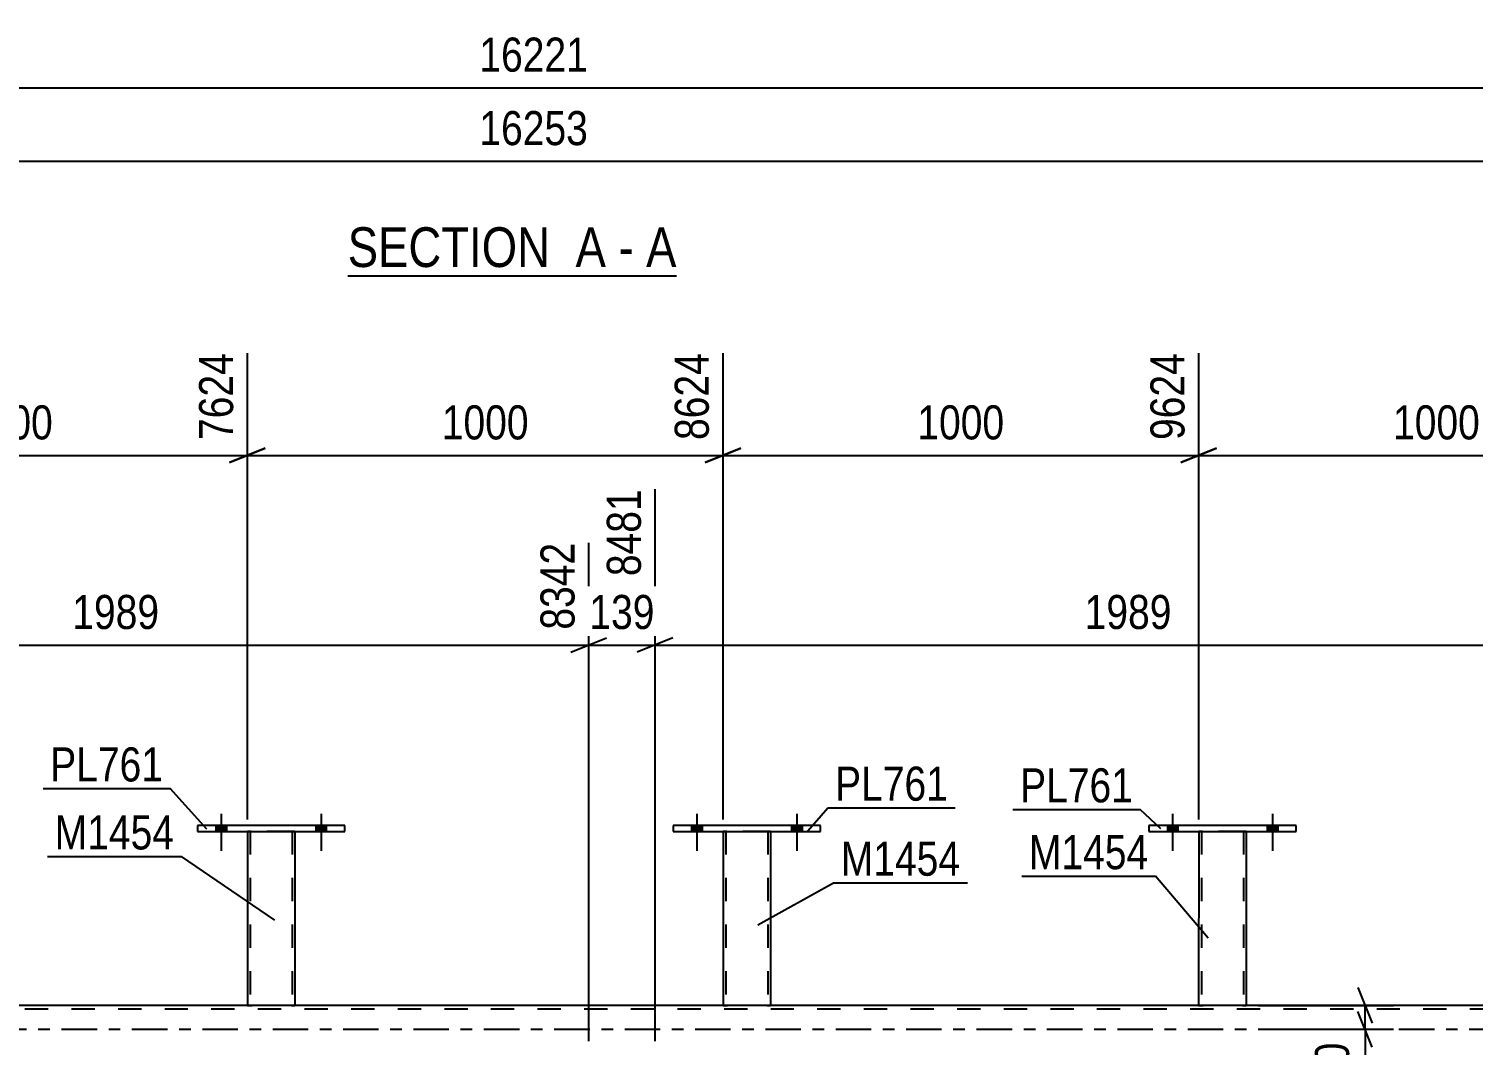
# Model space of a CAD drawing. Header units: millimetres. Extents: x -82 to 759, y -428 to 166.
# Drawn here: x 285.6 to 407.1, y -1.3 to 84.1 of the extents above; entities that cross this region are included whole.
import ezdxf

# ---------------------------------------------------------------- set-up
doc = ezdxf.new("R2010")
doc.units = ezdxf.units.MM
doc.linetypes.add('DXK_LINE_DOT2', pattern=[3.9198, 1.9599, -1.9599])
doc.linetypes.add('DXK_LINE_DOT3', pattern=[5.9187, 2.979, -0.9799, 0.9799, -0.9799])
doc.styles.add('Arial Narrow', font='ARIALN.TTF', dxfattribs={"height": 0.2})

# ---------------------------------------------------------------- blocks, each defined once
blk = doc.blocks.new('Unknown-814409776-11 - 2476')
at = {"color": 6, "linetype": 'Continuous'}
blk.add_line((312.46, 63.36), (340.11, 63.36), dxfattribs=at)
at = {"color": 0, "linetype": 'Continuous'}
for points in [[(330.57, 64.11), (330.57, 67.61), (312.46, 67.61), (312.46, 64.11)], [(334.18, 64.11), (334.18, 67.61), (331.62, 67.61), (331.62, 64.11)], [(336.5, 64.11), (336.5, 67.61), (335.23, 67.61), (335.23, 64.11)], [(340.11, 64.11), (340.11, 67.61), (337.55, 67.61), (337.55, 64.11)]]:
    blk.add_wipeout(points, dxfattribs=at)
at = {"color": 7, "linetype": 'Continuous', "style": 'Arial Narrow'}
for s, p in [('SECTION ', (312.46, 64.11)), ('A', (331.62, 64.11)), ('A', (337.55, 64.11)), ('-', (335.23, 64.11))]:
    blk.add_text(s, height=3.34, dxfattribs=at).set_placement(p)
blk = doc.blocks.new('Bolt-814409776-3742 - 3670')
at = {"linetype": 'Continuous'}
for points in [[(341.38, 16.64), (342.26, 16.64), (342.26, 17.12), (341.38, 17.12)], [(349.78, 16.64), (350.66, 16.64), (350.66, 17.12), (349.78, 17.12)]]:
    blk.add_hatch(color=1, dxfattribs=at).paths.add_polyline_path(points)
at = {"color": 1, "linetype": 'Continuous'}
for p, q in [((341.38, 17.12), (341.38, 16.64)), ((341.82, 18.12), (341.82, 15)), ((342.26, 17.12), (342.26, 16.64)), ((349.78, 17.12), (349.78, 16.64)), ((350.22, 18.12), (350.22, 15)), ((350.66, 17.12), (350.66, 16.64))]:
    blk.add_line(p, q, dxfattribs=at)
blk = doc.blocks.new('Bolt-814409776-3729 - 3670')
at = {"linetype": 'Continuous'}
for points in [[(301.38, 16.64), (302.26, 16.64), (302.26, 17.12), (301.38, 17.12)], [(309.78, 16.64), (310.66, 16.64), (310.66, 17.12), (309.78, 17.12)]]:
    blk.add_hatch(color=1, dxfattribs=at).paths.add_polyline_path(points)
at = {"color": 1, "linetype": 'Continuous'}
for p, q in [((301.38, 17.12), (301.38, 16.64)), ((301.82, 18.12), (301.82, 15)), ((302.26, 17.12), (302.26, 16.64)), ((309.78, 17.12), (309.78, 16.64)), ((310.22, 18.12), (310.22, 15)), ((310.66, 17.12), (310.66, 16.64))]:
    blk.add_line(p, q, dxfattribs=at)
blk = doc.blocks.new('Bolt-814409776-3730 - 3670')
at = {"linetype": 'Continuous'}
for points in [[(301.38, 16.64), (302.26, 16.64), (302.26, 17.12), (301.38, 17.12)], [(309.78, 16.64), (310.66, 16.64), (310.66, 17.12), (309.78, 17.12)]]:
    blk.add_hatch(color=1, dxfattribs=at).paths.add_polyline_path(points)
at = {"color": 1, "linetype": 'Continuous'}
for p, q in [((301.38, 17.12), (301.38, 16.64)), ((301.82, 18.12), (301.82, 15)), ((302.26, 17.12), (302.26, 16.64)), ((309.78, 17.12), (309.78, 16.64)), ((310.22, 18.12), (310.22, 15)), ((310.66, 17.12), (310.66, 16.64))]:
    blk.add_line(p, q, dxfattribs=at)
blk = doc.blocks.new('Bolt-814409776-3741 - 3670')
at = {"linetype": 'Continuous'}
for points in [[(341.38, 16.64), (342.26, 16.64), (342.26, 17.12), (341.38, 17.12)], [(349.78, 16.64), (350.66, 16.64), (350.66, 17.12), (349.78, 17.12)]]:
    blk.add_hatch(color=1, dxfattribs=at).paths.add_polyline_path(points)
at = {"color": 1, "linetype": 'Continuous'}
for p, q in [((341.38, 17.12), (341.38, 16.64)), ((341.82, 18.12), (341.82, 15)), ((342.26, 17.12), (342.26, 16.64)), ((349.78, 17.12), (349.78, 16.64)), ((350.22, 18.12), (350.22, 15)), ((350.66, 17.12), (350.66, 16.64))]:
    blk.add_line(p, q, dxfattribs=at)
blk = doc.blocks.new('Part-814409776-3807 - 3670')
at = {"color": 2, "linetype": 'Continuous'}
for p, q in [((299.82, 17.12), (299.82, 16.64)), ((312.22, 17.12), (299.82, 17.12)), ((312.22, 16.64), (312.22, 17.12)), ((299.82, 16.64), (312.22, 16.64))]:
    blk.add_line(p, q, dxfattribs=at)
blk = doc.blocks.new('Part-814409776-3812 - 3670')
at = {"color": 2, "linetype": 'Continuous'}
for p, q in [((304.02, 16.64), (304.02, 2)), ((308.02, 16.64), (308.02, 2)), ((304.05, 2), (304.02, 2)), ((304.16, 2), (304.05, 2)), ((304.31, 2), (304.16, 2)), ((307.72, 2), (304.31, 2)), ((307.88, 2), (307.72, 2)), ((307.98, 2), (307.88, 2)), ((308.02, 2), (307.98, 2))]:
    blk.add_line(p, q, dxfattribs=at)
at = {"color": 7, "linetype": 'DXK_LINE_DOT2'}
for p, q in [((304.02, 16.64), (304.02, 16.64)), ((304.02, 16.64), (304.02, 16.64)), ((304.02, 16.64), (304.02, 16.64)), ((304.06, 16.64), (304.02, 16.64)), ((304.02, 16.64), (304.06, 16.64)), ((304.16, 16.64), (304.06, 16.64)), ((304.06, 16.64), (304.16, 16.64)), ((304.28, 16.64), (304.16, 16.64)), ((304.16, 16.64), (304.32, 16.64)), ((304.26, 16.64), (304.26, 16.64)), ((304.26, 16.64), (304.26, 2)), ((304.28, 16.64), (304.26, 16.64)), ((304.26, 16.64), (304.28, 16.64)), ((307.73, 16.64), (304.28, 16.64)), ((304.33, 16.64), (304.28, 16.64)), ((304.28, 16.64), (304.33, 16.64)), ((307.73, 16.64), (304.32, 16.64)), ((307.63, 16.64), (304.33, 16.64)), ((304.33, 16.64), (304.41, 16.64)), ((307.71, 16.64), (304.41, 16.64)), ((307.71, 16.64), (307.63, 16.64)), ((307.76, 16.64), (307.71, 16.64)), ((307.71, 16.64), (307.76, 16.64)), ((307.73, 16.64), (307.88, 16.64)), ((307.88, 16.64), (307.73, 16.64)), ((307.78, 16.64), (307.76, 16.64)), ((307.76, 16.64), (307.78, 16.64)), ((307.78, 16.64), (307.78, 16.64)), ((307.78, 16.64), (307.78, 2)), ((307.88, 16.64), (307.98, 16.64)), ((307.98, 16.64), (307.88, 16.64)), ((307.98, 16.64), (308.02, 16.64)), ((308.02, 16.64), (307.98, 16.64)), ((308.02, 16.64), (308.02, 16.64)), ((308.02, 16.64), (308.02, 16.64)), ((308.02, 16.64), (308.02, 16.64)), ((304.02, 2), (304.05, 2)), ((304.05, 2), (304.16, 2)), ((304.16, 2), (304.31, 2)), ((304.28, 2), (304.26, 2)), ((304.26, 2), (304.28, 2)), ((304.33, 2), (304.28, 2)), ((304.28, 2), (304.31, 2)), ((307.72, 2), (304.31, 2)), ((304.31, 2), (304.33, 2)), ((307.63, 2), (304.33, 2)), ((304.33, 2), (304.41, 2)), ((307.76, 2), (304.41, 2)), ((307.71, 2), (307.63, 2)), ((307.76, 2), (307.71, 2)), ((307.72, 2), (307.88, 2)), ((307.78, 2), (307.76, 2)), ((307.76, 2), (307.78, 2)), ((307.88, 2), (307.98, 2)), ((307.98, 2), (308.02, 2))]:
    blk.add_line(p, q, dxfattribs=at)
blk = doc.blocks.new('Bolt-814409776-4212 - 3670')
at = {"linetype": 'Continuous'}
for points in [[(381.38, 16.64), (382.26, 16.64), (382.26, 17.12), (381.38, 17.12)], [(389.78, 16.64), (390.66, 16.64), (390.66, 17.12), (389.78, 17.12)]]:
    blk.add_hatch(color=1, dxfattribs=at).paths.add_polyline_path(points)
at = {"color": 1, "linetype": 'Continuous'}
for p, q in [((381.38, 17.12), (381.38, 16.64)), ((381.82, 18.12), (381.82, 15)), ((382.26, 17.12), (382.26, 16.64)), ((389.78, 17.12), (389.78, 16.64)), ((390.22, 18.12), (390.22, 15)), ((390.66, 17.12), (390.66, 16.64))]:
    blk.add_line(p, q, dxfattribs=at)
blk = doc.blocks.new('Part-814409776-3882 - 3670')
at = {"color": 2, "linetype": 'Continuous'}
for p, q in [((339.82, 17.12), (339.82, 16.64)), ((352.22, 17.12), (339.82, 17.12)), ((352.22, 16.64), (352.22, 17.12)), ((339.82, 16.64), (352.22, 16.64))]:
    blk.add_line(p, q, dxfattribs=at)
blk = doc.blocks.new('Part-814409776-3887 - 3670')
at = {"color": 2, "linetype": 'Continuous'}
for p, q in [((344.02, 16.64), (344.02, 2)), ((348.02, 16.64), (348.02, 2)), ((344.05, 2), (344.02, 2)), ((344.16, 2), (344.05, 2)), ((344.31, 2), (344.16, 2)), ((347.72, 2), (344.31, 2)), ((347.88, 2), (347.72, 2)), ((347.98, 2), (347.88, 2)), ((348.02, 2), (347.98, 2))]:
    blk.add_line(p, q, dxfattribs=at)
at = {"color": 7, "linetype": 'DXK_LINE_DOT2'}
for p, q in [((344.02, 16.64), (344.02, 16.64)), ((344.02, 16.64), (344.02, 16.64)), ((344.02, 16.64), (344.02, 16.64)), ((344.06, 16.64), (344.02, 16.64)), ((344.02, 16.64), (344.06, 16.64)), ((344.16, 16.64), (344.06, 16.64)), ((344.06, 16.64), (344.16, 16.64)), ((344.28, 16.64), (344.16, 16.64)), ((344.16, 16.64), (344.32, 16.64)), ((344.26, 16.64), (344.26, 16.64)), ((344.26, 16.64), (344.26, 2)), ((344.28, 16.64), (344.26, 16.64)), ((344.26, 16.64), (344.28, 16.64)), ((347.73, 16.64), (344.28, 16.64)), ((344.33, 16.64), (344.28, 16.64)), ((344.28, 16.64), (344.33, 16.64)), ((347.73, 16.64), (344.32, 16.64)), ((347.63, 16.64), (344.33, 16.64)), ((344.33, 16.64), (344.41, 16.64)), ((347.71, 16.64), (344.41, 16.64)), ((347.71, 16.64), (347.63, 16.64)), ((347.76, 16.64), (347.71, 16.64)), ((347.71, 16.64), (347.76, 16.64)), ((347.73, 16.64), (347.88, 16.64)), ((347.88, 16.64), (347.73, 16.64)), ((347.78, 16.64), (347.76, 16.64)), ((347.76, 16.64), (347.78, 16.64)), ((347.78, 16.64), (347.78, 16.64)), ((347.78, 16.64), (347.78, 2)), ((347.88, 16.64), (347.98, 16.64)), ((347.98, 16.64), (347.88, 16.64)), ((347.98, 16.64), (348.02, 16.64)), ((348.02, 16.64), (347.98, 16.64)), ((348.02, 16.64), (348.02, 16.64)), ((348.02, 16.64), (348.02, 16.64)), ((348.02, 16.64), (348.02, 16.64)), ((344.02, 2), (344.05, 2)), ((344.05, 2), (344.16, 2)), ((344.16, 2), (344.31, 2)), ((344.28, 2), (344.26, 2)), ((344.26, 2), (344.28, 2)), ((344.33, 2), (344.28, 2)), ((344.28, 2), (344.31, 2)), ((347.72, 2), (344.31, 2)), ((344.31, 2), (344.33, 2)), ((347.63, 2), (344.33, 2)), ((344.33, 2), (344.4, 2)), ((347.76, 2), (344.4, 2)), ((347.71, 2), (347.63, 2)), ((347.76, 2), (347.71, 2)), ((347.72, 2), (347.88, 2)), ((347.78, 2), (347.76, 2)), ((347.76, 2), (347.78, 2)), ((347.88, 2), (347.98, 2)), ((347.98, 2), (348.02, 2))]:
    blk.add_line(p, q, dxfattribs=at)
blk = doc.blocks.new('Part-814409776-4211 - 3670')
at = {"color": 2, "linetype": 'Continuous'}
for p, q in [((379.82, 17.12), (379.82, 16.64)), ((392.22, 17.12), (379.82, 17.12)), ((392.22, 16.64), (392.22, 17.12)), ((379.82, 16.64), (392.22, 16.64))]:
    blk.add_line(p, q, dxfattribs=at)
blk = doc.blocks.new('Part-814409776-4019 - 3670')
at = {"color": 7, "linetype": 'DXK_LINE_DOT2'}
for p, q in [((647.89, 1.68), (10.22, 1.68)), ((308.02, 2), (304.02, 2)), ((348.02, 2), (344.02, 2)), ((388.01, 2), (384.01, 2))]:
    blk.add_line(p, q, dxfattribs=at)
at = {"color": 2, "linetype": 'Continuous'}
for p, q in [((304.02, 2), (268.01, 2)), ((344.02, 2), (308.02, 2)), ((384.01, 2), (348.02, 2)), ((424.01, 2), (388.01, 2))]:
    blk.add_line(p, q, dxfattribs=at)
at = {"color": 7, "linetype": 'DXK_LINE_DOT3'}
blk.add_line((10.22, 0), (647.89, 0), dxfattribs=at)
blk = doc.blocks.new('Bolt-814409776-4213 - 3670')
at = {"linetype": 'Continuous'}
for points in [[(381.38, 16.64), (382.26, 16.64), (382.26, 17.12), (381.38, 17.12)], [(389.78, 16.64), (390.66, 16.64), (390.66, 17.12), (389.78, 17.12)]]:
    blk.add_hatch(color=1, dxfattribs=at).paths.add_polyline_path(points)
at = {"color": 1, "linetype": 'Continuous'}
for p, q in [((381.38, 17.12), (381.38, 16.64)), ((381.82, 18.12), (381.82, 15)), ((382.26, 17.12), (382.26, 16.64)), ((389.78, 17.12), (389.78, 16.64)), ((390.22, 18.12), (390.22, 15)), ((390.66, 17.12), (390.66, 16.64))]:
    blk.add_line(p, q, dxfattribs=at)
blk = doc.blocks.new('Part-814409776-4206 - 3670')
at = {"color": 2, "linetype": 'Continuous'}
for p, q in [((384.02, 16.64), (384.01, 2)), ((388.02, 16.64), (388.01, 2)), ((384.05, 2), (384.01, 2)), ((384.15, 2), (384.05, 2)), ((384.31, 2), (384.15, 2)), ((387.72, 2), (384.31, 2)), ((387.87, 2), (387.72, 2)), ((387.98, 2), (387.87, 2)), ((388.01, 2), (387.98, 2))]:
    blk.add_line(p, q, dxfattribs=at)
at = {"color": 7, "linetype": 'DXK_LINE_DOT2'}
for p, q in [((384.02, 16.64), (384.02, 16.64)), ((384.02, 16.64), (384.02, 16.64)), ((384.02, 16.64), (384.02, 16.64)), ((384.06, 16.64), (384.02, 16.64)), ((384.02, 16.64), (384.06, 16.64)), ((384.16, 16.64), (384.06, 16.64)), ((384.06, 16.64), (384.16, 16.64)), ((384.28, 16.64), (384.16, 16.64)), ((384.16, 16.64), (384.32, 16.64)), ((384.26, 16.64), (384.25, 2)), ((384.26, 16.64), (384.26, 16.64)), ((384.28, 16.64), (384.26, 16.64)), ((384.26, 16.64), (384.28, 16.64)), ((387.72, 16.64), (384.28, 16.64)), ((384.33, 16.64), (384.28, 16.64)), ((384.28, 16.64), (384.33, 16.64)), ((387.72, 16.64), (384.32, 16.64)), ((387.63, 16.64), (384.33, 16.64)), ((384.33, 16.64), (384.41, 16.64)), ((387.71, 16.64), (384.41, 16.64)), ((387.71, 16.64), (387.63, 16.64)), ((387.76, 16.64), (387.71, 16.64)), ((387.71, 16.64), (387.76, 16.64)), ((387.72, 16.64), (387.88, 16.64)), ((387.88, 16.64), (387.72, 16.64)), ((387.78, 16.64), (387.76, 16.64)), ((387.76, 16.64), (387.78, 16.64)), ((387.78, 16.64), (387.77, 2)), ((387.78, 16.64), (387.78, 16.64)), ((387.88, 16.64), (387.98, 16.64)), ((387.98, 16.64), (387.88, 16.64)), ((387.98, 16.64), (388.02, 16.64)), ((388.02, 16.64), (387.98, 16.64)), ((388.02, 16.64), (388.02, 16.64)), ((388.02, 16.64), (388.02, 16.64)), ((388.02, 16.64), (388.02, 16.64)), ((384.01, 2), (384.05, 2)), ((384.05, 2), (384.15, 2)), ((384.15, 2), (384.31, 2)), ((384.27, 2), (384.25, 2)), ((384.25, 2), (384.27, 2)), ((384.32, 2), (384.27, 2)), ((384.27, 2), (384.31, 2)), ((387.72, 2), (384.31, 2)), ((384.31, 2), (384.32, 2)), ((387.63, 2), (384.32, 2)), ((384.32, 2), (384.4, 2)), ((387.7, 2), (384.4, 2)), ((387.7, 2), (387.63, 2)), ((387.76, 2), (387.7, 2)), ((387.7, 2), (387.76, 2)), ((387.72, 2), (387.87, 2)), ((387.77, 2), (387.76, 2)), ((387.76, 2), (387.77, 2)), ((387.87, 2), (387.98, 2)), ((387.98, 2), (388.01, 2))]:
    blk.add_line(p, q, dxfattribs=at)
blk = doc.blocks.new('StraightDimension-814409776-24777 - 2476')
at = {"color": 7, "linetype": 'Continuous'}
blk.add_line((8.3, 79.19), (647.89, 79.19), dxfattribs=at)
at = {"color": 0}
blk.add_wipeout([(333.27, 79.94), (333.27, 84.14), (322.93, 84.14), (322.93, 79.94)], dxfattribs=at)
at = {"color": 3, "style": 'Arial Narrow'}
blk.add_text('16221', height=2.863, dxfattribs=at).set_placement((323.53, 80.54))
blk = doc.blocks.new('StraightDimension-814409776-30817 - 2476')
at = {"color": 7, "linetype": 'Continuous'}
blk.add_line((7.66, 73.01), (648.53, 73.01), dxfattribs=at)
at = {"color": 0}
blk.add_wipeout([(333.27, 73.76), (333.27, 77.96), (322.93, 77.96), (322.93, 73.76)], dxfattribs=at)
at = {"color": 3, "style": 'Arial Narrow'}
blk.add_text('16253', height=2.863, dxfattribs=at).set_placement((323.53, 74.36))
blk = doc.blocks.new('StraightDimension-814409776-4824 - 3670')
at = {"color": 7, "linetype": 'Continuous'}
for p, q in [((338.31, -1), (338.31, 45.42)), ((417.87, -1), (417.87, 42.75)), ((339.81, 32.91), (336.81, 31.71)), ((416.37, 31.71), (419.37, 32.91)), ((338.31, 32.31), (417.87, 32.31))]:
    blk.add_line(p, q, dxfattribs=at)
at = {"color": 0}
blk.add_wipeout([(382.34, 33.06), (382.34, 37.26), (373.83, 37.26), (373.83, 33.06)], dxfattribs=at)
at = {"color": 3, "style": 'Arial Narrow'}
blk.add_text('1989', height=2.863, dxfattribs=at).set_placement((374.43, 33.66))
at = {"color": 0, "linetype": 'Continuous'}
blk.add_wipeout([(417.27, 43.35), (413.07, 43.35), (413.07, 33.01), (417.27, 33.01)], dxfattribs=at)
at = {"color": 3, "linetype": 'Continuous', "style": 'Arial Narrow'}
blk.add_text('10470', height=2.863, rotation=90.0002, dxfattribs=at).set_placement((416.67, 33.61))
blk = doc.blocks.new('StraightDimension-814409776-4872 - 3670')
at = {"color": 7, "linetype": 'Continuous'}
for p, q in [((253.17, -1), (253.17, 45.42)), ((332.73, -1), (332.73, 40.92)), ((254.67, 32.91), (251.67, 31.71)), ((331.23, 31.71), (334.23, 32.91)), ((253.17, 32.31), (332.73, 32.31))]:
    blk.add_line(p, q, dxfattribs=at)
at = {"color": 0}
blk.add_wipeout([(297.21, 33.06), (297.21, 37.26), (288.7, 37.26), (288.7, 33.06)], dxfattribs=at)
at = {"color": 3, "style": 'Arial Narrow'}
blk.add_text('1989', height=2.863, dxfattribs=at).set_placement((289.3, 33.66))
at = {"color": 0, "linetype": 'Continuous'}
blk.add_wipeout([(332.13, 41.52), (327.93, 41.52), (327.93, 33.01), (332.13, 33.01)], dxfattribs=at)
at = {"color": 3, "linetype": 'Continuous', "style": 'Arial Narrow'}
blk.add_text('8342', height=2.863, rotation=90.0002, dxfattribs=at).set_placement((331.53, 33.61))
blk = doc.blocks.new('StraightDimension-814409776-4848 - 3670')
at = {"color": 7, "linetype": 'Continuous'}
for p, q in [((338.31, -1), (338.31, 45.42)), ((332.73, -1), (332.73, 40.92)), ((331.23, 31.71), (334.23, 32.91)), ((339.81, 32.91), (336.81, 31.71)), ((332.73, 32.31), (338.31, 32.31))]:
    blk.add_line(p, q, dxfattribs=at)
at = {"color": 0}
blk.add_wipeout([(338.86, 33.06), (338.86, 37.26), (332.18, 37.26), (332.18, 33.06)], dxfattribs=at)
at = {"color": 3, "style": 'Arial Narrow'}
blk.add_text('139', height=2.863, dxfattribs=at).set_placement((332.78, 33.66))
at = {"color": 0, "linetype": 'Continuous'}
blk.add_wipeout([(337.71, 46.02), (333.51, 46.02), (333.51, 37.51), (337.71, 37.51)], dxfattribs=at)
at = {"color": 3, "linetype": 'Continuous', "style": 'Arial Narrow'}
blk.add_text('8481', height=2.863, rotation=90.0002, dxfattribs=at).set_placement((337.11, 38.11))
blk = doc.blocks.new('StraightDimension-814409776-27430 - 3670')
at = {"color": 7, "linetype": 'Continuous'}
for p, q in [((397.41, 3.5), (398.61, 0.5)), ((389.01, 2), (400.41, 2)), ((398.61, -1.5), (397.41, 1.5)), ((398.01, 0), (398.01, 2)), ((389.01, 0), (400.41, 0)), ((398.01, 0), (398.01, -5.91)), ((398.01, 0), (398.01, -5.91))]:
    blk.add_line(p, q, dxfattribs=at)
at = {"color": 0}
blk.add_wipeout([(397.26, -0.52), (393.06, -0.52), (393.06, -5.38), (397.26, -5.38)], dxfattribs=at)
at = {"color": 3, "style": 'Arial Narrow'}
blk.add_text('50', height=2.863, rotation=90.0002, dxfattribs=at).set_placement((396.66, -4.78))
blk = doc.blocks.new('StraightDimension-814409776-31599 - 3670')
at = {"color": 7, "linetype": 'Continuous'}
for p, q in [((344.02, 17.64), (344.02, 56.87)), ((384.02, 17.64), (384.02, 56.87)), ((345.52, 48.86), (342.52, 47.66)), ((382.52, 47.66), (385.52, 48.86)), ((344.02, 48.26), (384.02, 48.26))]:
    blk.add_line(p, q, dxfattribs=at)
at = {"color": 0}
blk.add_wipeout([(368.28, 49.01), (368.28, 53.21), (359.76, 53.21), (359.76, 49.01)], dxfattribs=at)
at = {"color": 3, "style": 'Arial Narrow'}
blk.add_text('1000', height=2.863, dxfattribs=at).set_placement((360.36, 49.61))
at = {"color": 0, "linetype": 'Continuous'}
blk.add_wipeout([(383.42, 57.47), (379.22, 57.47), (379.22, 48.96), (383.42, 48.96)], dxfattribs=at)
at = {"color": 3, "linetype": 'Continuous', "style": 'Arial Narrow'}
blk.add_text('9624', height=2.863, rotation=90.0002, dxfattribs=at).set_placement((382.82, 49.56))
blk = doc.blocks.new('StraightDimension-814409776-31601 - 3670')
at = {"color": 7, "linetype": 'Continuous'}
for p, q in [((264.02, 17.64), (264.02, 56.87)), ((304.02, 17.64), (304.02, 56.87)), ((265.52, 48.86), (262.52, 47.66)), ((302.52, 47.66), (305.52, 48.86)), ((264.02, 48.26), (304.02, 48.26))]:
    blk.add_line(p, q, dxfattribs=at)
at = {"color": 0}
blk.add_wipeout([(288.28, 49.01), (288.28, 53.21), (279.76, 53.21), (279.76, 49.01)], dxfattribs=at)
at = {"color": 3, "style": 'Arial Narrow'}
blk.add_text('1000', height=2.863, dxfattribs=at).set_placement((280.36, 49.61))
at = {"color": 0, "linetype": 'Continuous'}
blk.add_wipeout([(303.42, 57.47), (299.22, 57.47), (299.22, 48.96), (303.42, 48.96)], dxfattribs=at)
at = {"color": 3, "linetype": 'Continuous', "style": 'Arial Narrow'}
blk.add_text('7624', height=2.863, rotation=90.0002, dxfattribs=at).set_placement((302.82, 49.56))
blk = doc.blocks.new('StraightDimension-814409776-31598 - 3670')
at = {"color": 7, "linetype": 'Continuous'}
for p, q in [((424.02, 17.64), (424.02, 58.7)), ((384.02, 17.64), (384.02, 56.87)), ((385.52, 48.86), (382.52, 47.66)), ((422.52, 47.66), (425.52, 48.86)), ((384.02, 48.26), (424.02, 48.26))]:
    blk.add_line(p, q, dxfattribs=at)
at = {"color": 0}
blk.add_wipeout([(408.27, 49.01), (408.27, 53.21), (399.76, 53.21), (399.76, 49.01)], dxfattribs=at)
at = {"color": 3, "style": 'Arial Narrow'}
blk.add_text('1000', height=2.863, dxfattribs=at).set_placement((400.36, 49.61))
at = {"color": 0, "linetype": 'Continuous'}
blk.add_wipeout([(423.42, 59.3), (419.22, 59.3), (419.22, 48.96), (423.42, 48.96)], dxfattribs=at)
at = {"color": 3, "linetype": 'Continuous', "style": 'Arial Narrow'}
blk.add_text('10624', height=2.863, rotation=90.0002, dxfattribs=at).set_placement((422.82, 49.56))
blk = doc.blocks.new('StraightDimension-814409776-31600 - 3670')
at = {"color": 7, "linetype": 'Continuous'}
for p, q in [((304.02, 17.64), (304.02, 56.87)), ((344.02, 17.64), (344.02, 56.87)), ((305.52, 48.86), (302.52, 47.66)), ((342.52, 47.66), (345.52, 48.86)), ((304.02, 48.26), (344.02, 48.26))]:
    blk.add_line(p, q, dxfattribs=at)
at = {"color": 0}
blk.add_wipeout([(328.28, 49.01), (328.28, 53.21), (319.77, 53.21), (319.77, 49.01)], dxfattribs=at)
at = {"color": 3, "style": 'Arial Narrow'}
blk.add_text('1000', height=2.863, dxfattribs=at).set_placement((320.37, 49.61))
at = {"color": 0, "linetype": 'Continuous'}
blk.add_wipeout([(343.42, 57.47), (339.22, 57.47), (339.22, 48.96), (343.42, 48.96)], dxfattribs=at)
at = {"color": 3, "linetype": 'Continuous', "style": 'Arial Narrow'}
blk.add_text('8624', height=2.863, rotation=90.0002, dxfattribs=at).set_placement((342.82, 49.56))
blk = doc.blocks.new('Mark-814409776-3803 - 3670')
at = {"color": 0}
blk.add_wipeout([(296.94, 20.84), (296.94, 23.84), (287.44, 23.84), (287.44, 20.84)], dxfattribs=at)
blk.add_wipeout([(296.94, 20.84), (296.94, 23.84), (287.44, 23.84), (287.44, 20.84)], dxfattribs=at)
at = {"color": 30, "linetype": 'Continuous'}
for p in [(286.84, 20.24), (300.6, 16.82)]:
    blk.add_line(p, (297.54, 20.24), dxfattribs=at)
at = {"color": 3, "style": 'Arial Narrow'}
blk.add_text('PL761', height=2.863, dxfattribs=at).set_placement((287.44, 20.84))
blk = doc.blocks.new('Mark-814409776-3808 - 3670')
at = {"color": 0}
blk.add_wipeout([(297.87, 15.12), (297.87, 18.12), (287.82, 18.12), (287.82, 15.12)], dxfattribs=at)
blk.add_wipeout([(297.87, 15.12), (297.87, 18.12), (287.82, 18.12), (287.82, 15.12)], dxfattribs=at)
at = {"color": 30, "linetype": 'Continuous'}
for p in [(287.22, 14.52), (306.33, 9.17)]:
    blk.add_line(p, (298.47, 14.52), dxfattribs=at)
at = {"color": 3, "style": 'Arial Narrow'}
blk.add_text('M1454', height=2.863, dxfattribs=at).set_placement((287.82, 15.12))
blk = doc.blocks.new('Mark-814409776-3878 - 3670')
at = {"color": 0}
blk.add_wipeout([(362.94, 19.22), (362.94, 22.22), (353.44, 22.22), (353.44, 19.22)], dxfattribs=at)
blk.add_wipeout([(362.94, 19.22), (362.94, 22.22), (353.44, 22.22), (353.44, 19.22)], dxfattribs=at)
at = {"color": 30, "linetype": 'Continuous'}
for p, q in [((351.15, 16.69), (352.84, 18.62)), ((352.84, 18.62), (363.54, 18.62))]:
    blk.add_line(p, q, dxfattribs=at)
at = {"color": 3, "style": 'Arial Narrow'}
blk.add_text('PL761', height=2.863, dxfattribs=at).set_placement((353.44, 19.22))
blk = doc.blocks.new('Mark-814409776-3883 - 3670')
at = {"color": 0}
blk.add_wipeout([(363.97, 12.91), (363.97, 15.91), (353.92, 15.91), (353.92, 12.91)], dxfattribs=at)
blk.add_wipeout([(363.97, 12.91), (363.97, 15.91), (353.92, 15.91), (353.92, 12.91)], dxfattribs=at)
at = {"color": 30, "linetype": 'Continuous'}
for p, q in [((346.95, 8.78), (353.32, 12.31)), ((353.32, 12.31), (364.57, 12.31))]:
    blk.add_line(p, q, dxfattribs=at)
at = {"color": 3, "style": 'Arial Narrow'}
blk.add_text('M1454', height=2.863, dxfattribs=at).set_placement((353.92, 12.91))
blk = doc.blocks.new('Mark-814409776-4202 - 3670')
at = {"color": 0}
blk.add_wipeout([(379.79, 13.46), (379.79, 16.46), (369.74, 16.46), (369.74, 13.46)], dxfattribs=at)
blk.add_wipeout([(379.79, 13.46), (379.79, 16.46), (369.74, 16.46), (369.74, 13.46)], dxfattribs=at)
at = {"color": 30, "linetype": 'Continuous'}
for p in [(369.14, 12.86), (384.8, 7.66)]:
    blk.add_line(p, (380.39, 12.86), dxfattribs=at)
at = {"color": 3, "style": 'Arial Narrow'}
blk.add_text('M1454', height=2.863, dxfattribs=at).set_placement((369.74, 13.46))
blk = doc.blocks.new('Mark-814409776-4207 - 3670')
at = {"color": 0}
blk.add_wipeout([(378.5, 19.08), (378.5, 22.08), (369, 22.08), (369, 19.08)], dxfattribs=at)
blk.add_wipeout([(378.5, 19.08), (378.5, 22.08), (369, 22.08), (369, 19.08)], dxfattribs=at)
at = {"color": 30, "linetype": 'Continuous'}
for p in [(368.4, 18.48), (380.84, 16.86)]:
    blk.add_line(p, (379.1, 18.48), dxfattribs=at)
at = {"color": 3, "style": 'Arial Narrow'}
blk.add_text('PL761', height=2.863, dxfattribs=at).set_placement((369, 19.08))

msp = doc.modelspace()

# ---------------------------------------------------------------- block references
for name in ['StraightDimension-814409776-24777 - 2476', 'Unknown-814409776-11 - 2476', 'Part-814409776-3807 - 3670', 'Bolt-814409776-3729 - 3670', 'Bolt-814409776-3730 - 3670', 'Part-814409776-3882 - 3670', 'Bolt-814409776-3742 - 3670', 'Bolt-814409776-3741 - 3670', 'Part-814409776-4211 - 3670', 'Bolt-814409776-4212 - 3670', 'Bolt-814409776-4213 - 3670', 'Part-814409776-3812 - 3670', 'Part-814409776-3887 - 3670', 'Part-814409776-4206 - 3670', 'Part-814409776-4019 - 3670']:
    msp.add_blockref(name, (0, 0))

# ---------------------------------------------------------------- next in the draw order: block references
for name in ['StraightDimension-814409776-30817 - 2476', 'StraightDimension-814409776-4872 - 3670', 'StraightDimension-814409776-4824 - 3670']:
    msp.add_blockref(name, (0, 0))

# ---------------------------------------------------------------- next in the draw order: block references
for name in ['StraightDimension-814409776-31601 - 3670', 'StraightDimension-814409776-31599 - 3670', 'StraightDimension-814409776-4848 - 3670', 'Mark-814409776-3883 - 3670', 'Mark-814409776-4202 - 3670', 'StraightDimension-814409776-27430 - 3670']:
    msp.add_blockref(name, (0, 0))

# ---------------------------------------------------------------- next in the draw order: block references
for name in ['StraightDimension-814409776-31598 - 3670', 'StraightDimension-814409776-31600 - 3670', 'Mark-814409776-3803 - 3670', 'Mark-814409776-3878 - 3670', 'Mark-814409776-4207 - 3670']:
    msp.add_blockref(name, (0, 0))

# ---------------------------------------------------------------- next in the draw order: block references
msp.add_blockref('Mark-814409776-3808 - 3670', (0, 0))

doc.saveas('drawing.dxf')
